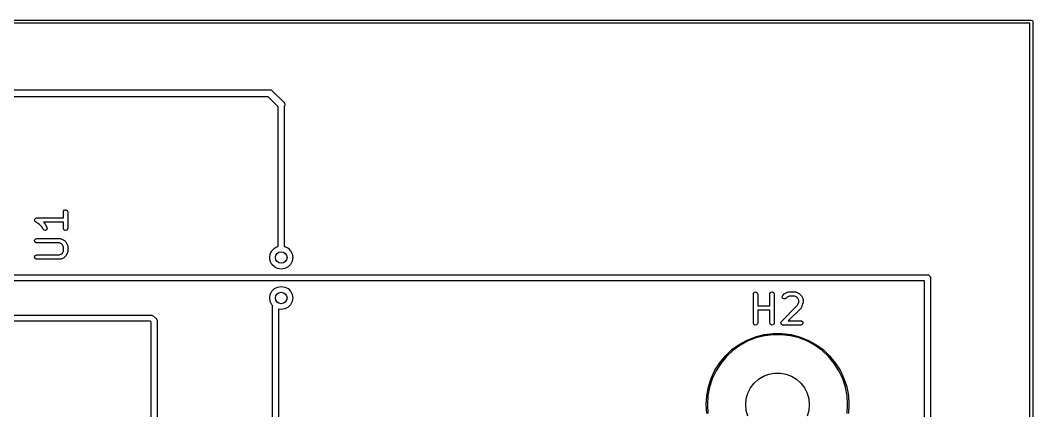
# Model space of a CAD drawing. Extents: x 96 to 198, y -147 to -47.
# Drawn here: x 162.96 to 198.05, y -60.21 to -46.67 of the extents above; entities that cross this region are included whole.
import ezdxf

# ---------------------------------------------------------------- set-up
doc = ezdxf.new("R2010")
doc.units = 0
doc.layers.add('BLACK', color=7, linetype='CONTINUOUS')

msp = doc.modelspace()

# ---------------------------------------------------------------- linework, layer by layer
at = {"layer": 'BLACK', "linetype": 'CONTINUOUS'}
for p, q in [((98.0037, -46.6662), (197.996, -46.6662)), ((197.996, -46.6662), (198.032, -46.6809)), ((197.946, -46.7662), (98.0537, -46.7662)), ((197.946, -146.65), (197.946, -46.7662)), ((198.032, -46.6809), (198.046, -46.7162)), ((198.046, -46.7162), (198.046, -146.7)), ((131.5, -49.075), (171.6, -49.075)), ((171.6, -49.075), (171.622, -49.0782)), ((171.622, -49.0782), (171.627, -49.0779)), ((171.627, -49.0779), (171.629, -49.0792)), ((171.629, -49.0792), (171.635, -49.0801)), ((171.635, -49.0801), (171.661, -49.0968)), ((171.661, -49.0968), (171.688, -49.1116)), ((171.688, -49.1116), (172.088, -49.5116)), ((171.548, -49.325), (131.552, -49.325)), ((171.898, -49.6752), (171.548, -49.325)), ((171.898, -54.515), (171.898, -49.6752)), ((172.088, -49.5116), (172.11, -49.5401)), ((172.125, -49.6089), (172.102, -49.6708)), ((172.102, -49.6708), (172.102, -54.515)), ((172.11, -49.5401), (172.125, -49.6089)), ((164.452, -53.313), (164.457, -53.2873)), ((164.452, -53.5237), (164.452, -53.313)), ((164.457, -53.2873), (164.49, -53.248)), ((164.49, -53.248), (164.54, -53.2391)), ((164.54, -53.2391), (164.585, -53.2648)), ((164.585, -53.2648), (164.602, -53.313)), ((164.602, -53.313), (164.602, -53.8844)), ((163.453, -53.5939), (163.454, -53.5899)), ((163.459, -53.6148), (163.453, -53.5939)), ((163.454, -53.5857), (163.464, -53.5668)), ((163.454, -53.5899), (163.454, -53.5857)), ((163.462, -53.6362), (163.459, -53.6148)), ((163.466, -53.639), (163.462, -53.6362)), ((163.464, -53.5668), (163.473, -53.5469)), ((163.467, -53.6431), (163.466, -53.639)), ((163.486, -53.6611), (163.467, -53.6431)), ((163.473, -53.5469), (163.477, -53.545)), ((163.477, -53.545), (163.479, -53.5412)), ((163.479, -53.5412), (163.5, -53.5338)), ((163.622, -53.7522), (163.486, -53.6611)), ((163.5, -53.5338), (163.519, -53.5241)), ((163.519, -53.5241), (163.523, -53.5252)), ((163.523, -53.5252), (163.527, -53.5237)), ((163.527, -53.5237), (164.452, -53.5237)), ((164.452, -53.6737), (163.756, -53.6737)), ((163.756, -53.6737), (163.819, -53.7361)), ((164.452, -53.8844), (164.452, -53.6737)), ((163.704, -53.8336), (163.622, -53.7522)), ((163.746, -53.9179), (163.704, -53.8336)), ((163.783, -53.9532), (163.746, -53.9179)), ((163.834, -53.9563), (163.783, -53.9532)), ((163.819, -53.7361), (163.831, -53.7545)), ((163.831, -53.7545), (163.833, -53.7556)), ((163.833, -53.7556), (163.88, -53.8509)), ((163.876, -53.9257), (163.834, -53.9563)), ((163.888, -53.8758), (163.876, -53.9257)), ((163.88, -53.8509), (163.888, -53.8758)), ((164.47, -53.9326), (164.452, -53.8844)), ((164.514, -53.9583), (164.47, -53.9326)), ((164.565, -53.9494), (164.514, -53.9583)), ((164.598, -53.9101), (164.565, -53.9494)), ((164.602, -53.8844), (164.598, -53.9101)), ((163.454, -54.3), (163.479, -54.2555)), ((163.462, -54.3505), (163.454, -54.3)), ((163.502, -54.3835), (163.462, -54.3505)), ((163.479, -54.2555), (163.527, -54.238)), ((163.527, -54.388), (163.502, -54.3835)), ((163.527, -54.238), (164.337, -54.238)), ((164.319, -54.388), (163.527, -54.388)), ((164.388, -54.4222), (164.319, -54.388)), ((164.337, -54.238), (164.363, -54.2425)), ((164.363, -54.2425), (164.366, -54.2454)), ((164.366, -54.2454), (164.37, -54.2459)), ((164.37, -54.2459), (164.466, -54.2935)), ((164.466, -54.2935), (164.484, -54.3069)), ((164.484, -54.3069), (164.485, -54.3076)), ((164.485, -54.3076), (164.533, -54.3552)), ((164.533, -54.3552), (164.546, -54.3735)), ((164.546, -54.3735), (164.547, -54.3747)), ((164.547, -54.3747), (164.594, -54.4699)), ((164.418, -54.4526), (164.388, -54.4222)), ((164.452, -54.5212), (164.418, -54.4526)), ((164.418, -54.7447), (164.452, -54.6762)), ((164.452, -54.6762), (164.452, -54.5212)), ((164.594, -54.7275), (164.547, -54.8227)), ((164.594, -54.4699), (164.602, -54.4949)), ((164.595, -54.723), (164.594, -54.7275)), ((164.598, -54.7196), (164.595, -54.723)), ((164.602, -54.6939), (164.598, -54.7196)), ((164.602, -54.4949), (164.601, -54.4992)), ((164.601, -54.4992), (164.602, -54.5035)), ((164.602, -54.5035), (164.602, -54.6939)), ((171.62, -54.7753), (171.676, -54.6638)), ((171.676, -54.6638), (171.765, -54.5753)), ((171.765, -54.5753), (171.876, -54.5185)), ((171.876, -54.5185), (171.898, -54.515)), ((172.102, -54.515), (172.124, -54.5185)), ((172.124, -54.5185), (172.235, -54.5753)), ((172.235, -54.5753), (172.324, -54.6638)), ((172.324, -54.6638), (172.38, -54.7753)), ((163.454, -54.8714), (163.479, -54.827)), ((163.462, -54.9219), (163.454, -54.8714)), ((163.502, -54.9549), (163.462, -54.9219)), ((163.479, -54.827), (163.527, -54.8094)), ((163.527, -54.9594), (163.502, -54.9549)), ((163.527, -54.8094), (164.319, -54.8094)), ((164.337, -54.9594), (163.527, -54.9594)), ((164.319, -54.8094), (164.388, -54.7751)), ((164.341, -54.9579), (164.337, -54.9594)), ((164.345, -54.9589), (164.341, -54.9579)), ((164.37, -54.9515), (164.345, -54.9589)), ((164.466, -54.9039), (164.37, -54.9515)), ((164.388, -54.7751), (164.418, -54.7447)), ((164.467, -54.9027), (164.466, -54.9039)), ((164.485, -54.8898), (164.467, -54.9027)), ((164.533, -54.8422), (164.485, -54.8898)), ((164.547, -54.8227), (164.533, -54.8407)), ((164.533, -54.8407), (164.533, -54.8422)), ((171.6, -54.8989), (171.62, -54.7753)), ((171.62, -55.0225), (171.6, -54.8989)), ((171.676, -55.134), (171.62, -55.0225)), ((172.38, -55.0225), (172.324, -55.134)), ((172.38, -54.7753), (172.4, -54.8989)), ((172.4, -54.8989), (172.38, -55.0225)), ((171.765, -55.2225), (171.676, -55.134)), ((171.876, -55.2793), (171.765, -55.2225)), ((172, -55.2989), (171.876, -55.2793)), ((172.124, -55.2793), (172, -55.2989)), ((172.235, -55.2225), (172.124, -55.2793)), ((172.324, -55.134), (172.235, -55.2225)), ((148.941, -55.4984), (194.4, -55.4984)), ((194.298, -55.7016), (149, -55.7016)), ((194.298, -83.3161), (194.298, -55.7016)), ((194.4, -55.4984), (194.415, -55.5034)), ((194.415, -55.5034), (194.431, -55.5034)), ((194.431, -55.5034), (194.444, -55.5128)), ((194.444, -55.5128), (194.46, -55.5178)), ((194.46, -55.5178), (194.469, -55.5308)), ((194.469, -55.5308), (194.482, -55.5403)), ((194.482, -55.5403), (194.487, -55.5556)), ((194.487, -55.5556), (194.497, -55.5686)), ((194.497, -55.5686), (194.497, -55.5847)), ((194.497, -55.5847), (194.502, -55.6)), ((194.502, -55.6), (194.502, -83.3161)), ((171.62, -56.1775), (171.676, -56.066)), ((171.676, -56.066), (171.765, -55.9775)), ((171.765, -55.9775), (171.876, -55.9207)), ((171.876, -55.9207), (172, -55.9011)), ((172, -55.9011), (172.124, -55.9207)), ((172.124, -55.9207), (172.235, -55.9775)), ((172.235, -55.9775), (172.324, -56.066)), ((172.324, -56.066), (172.38, -56.1775)), ((188.363, -56.1674), (188.368, -56.1417)), ((188.368, -56.1417), (188.401, -56.1024)), ((188.401, -56.1024), (188.451, -56.0935)), ((188.451, -56.0935), (188.496, -56.1192)), ((188.496, -56.1192), (188.513, -56.1674)), ((188.935, -56.1674), (188.939, -56.1417)), ((188.939, -56.1417), (188.972, -56.1024)), ((188.972, -56.1024), (189.023, -56.0935)), ((189.023, -56.0935), (189.067, -56.1192)), ((189.067, -56.1192), (189.085, -56.1674)), ((189.452, -56.1479), (189.547, -56.1003)), ((189.547, -56.1003), (189.572, -56.0929)), ((189.572, -56.0929), (189.577, -56.0939)), ((189.577, -56.0939), (189.581, -56.0924)), ((189.581, -56.0924), (189.819, -56.0924)), ((189.819, -56.0924), (189.845, -56.0969)), ((189.845, -56.0969), (189.848, -56.0998)), ((189.848, -56.0998), (189.853, -56.1003)), ((189.853, -56.1003), (189.948, -56.1479)), ((171.6, -56.3011), (171.62, -56.1775)), ((171.62, -56.4247), (171.6, -56.3011)), ((171.676, -56.5362), (171.62, -56.4247)), ((172.38, -56.4247), (172.324, -56.5362)), ((172.38, -56.1775), (172.4, -56.3011)), ((172.4, -56.3011), (172.38, -56.4247)), ((188.363, -57.1674), (188.363, -56.1674)), ((188.513, -56.1674), (188.513, -56.5686)), ((188.935, -56.5686), (188.935, -56.1674)), ((189.085, -56.1674), (189.085, -57.1674)), ((189.363, -56.2561), (189.385, -56.2096)), ((189.377, -56.3056), (189.363, -56.2561)), ((189.419, -56.3351), (189.377, -56.3056)), ((189.385, -56.2096), (189.433, -56.162)), ((189.47, -56.3306), (189.419, -56.3351)), ((189.433, -56.162), (189.451, -56.1491)), ((189.451, -56.1491), (189.452, -56.1479)), ((189.491, -56.3157), (189.47, -56.3306)), ((189.53, -56.2766), (189.491, -56.3157)), ((189.599, -56.2424), (189.53, -56.2766)), ((189.801, -56.2424), (189.599, -56.2424)), ((189.87, -56.2766), (189.801, -56.2424)), ((189.9, -56.307), (189.87, -56.2766)), ((189.896, -56.5554), (189.935, -56.4409)), ((189.935, -56.3756), (189.9, -56.307)), ((189.935, -56.4409), (189.935, -56.3756)), ((189.948, -56.1479), (189.966, -56.1613)), ((189.966, -56.1613), (189.967, -56.162)), ((189.967, -56.162), (190.015, -56.2096)), ((190.015, -56.2096), (190.028, -56.228)), ((190.028, -56.228), (190.029, -56.2291)), ((190.029, -56.2291), (190.077, -56.3243)), ((190.081, -56.4768), (190.033, -56.6197)), ((190.077, -56.3243), (190.084, -56.3493)), ((190.085, -56.4531), (190.081, -56.4752)), ((190.081, -56.4752), (190.081, -56.4768)), ((190.084, -56.3493), (190.083, -56.3536)), ((190.083, -56.3536), (190.085, -56.3579)), ((190.085, -56.3579), (190.085, -56.4531)), ((171.698, -56.5582), (171.676, -56.5362)), ((171.698, -69.6), (171.698, -56.5582)), ((172, -56.7011), (171.902, -56.6855)), ((171.902, -56.6855), (171.902, -69.5579)), ((172.124, -56.6815), (172, -56.7011)), ((172.235, -56.6247), (172.124, -56.6815)), ((172.324, -56.5362), (172.235, -56.6247)), ((188.513, -56.5686), (188.935, -56.5686)), ((188.935, -56.7186), (188.513, -56.7186)), ((188.513, -56.7186), (188.513, -57.1674)), ((188.935, -57.1674), (188.935, -56.7186)), ((189.337, -57.1143), (189.896, -56.5554)), ((190.015, -56.649), (189.572, -57.0924)), ((190.017, -56.6449), (190.015, -56.649)), ((190.021, -56.6426), (190.017, -56.6449)), ((190.033, -56.6197), (190.021, -56.6426)), ((146.452, -56.8984), (167.5, -56.8984)), ((167.458, -57.1016), (146.495, -57.1016)), ((167.498, -57.1421), (167.458, -57.1016)), ((167.498, -96.2579), (167.498, -57.1421)), ((167.5, -56.8984), (167.508, -56.9009)), ((167.508, -56.9009), (167.516, -56.8997)), ((167.516, -56.8997), (167.537, -56.9105)), ((167.537, -56.9105), (167.56, -56.9178)), ((167.56, -56.9178), (167.565, -56.9244)), ((167.565, -56.9244), (167.572, -56.9282)), ((167.572, -56.9282), (167.672, -57.0282)), ((167.672, -57.0282), (167.676, -57.0355)), ((167.676, -57.0355), (167.682, -57.0403)), ((167.682, -57.0403), (167.69, -57.0629)), ((167.69, -57.0629), (167.7, -57.0841)), ((167.7, -57.0841), (167.699, -57.0922)), ((167.699, -57.0922), (167.702, -57.1)), ((167.702, -57.1), (167.702, -96.3)), ((188.381, -57.2156), (188.363, -57.1674)), ((188.509, -57.193), (188.476, -57.2323)), ((188.513, -57.1674), (188.509, -57.193)), ((188.952, -57.2156), (188.935, -57.1674)), ((189.08, -57.193), (189.047, -57.2323)), ((189.085, -57.1674), (189.08, -57.193)), ((189.316, -57.1608), (189.317, -57.1577)), ((189.322, -57.1826), (189.316, -57.1608)), ((189.317, -57.1544), (189.328, -57.1348)), ((189.317, -57.1577), (189.317, -57.1544)), ((189.326, -57.2049), (189.322, -57.1826)), ((189.328, -57.1348), (189.337, -57.1143)), ((189.572, -57.0924), (190.01, -57.0924)), ((190.01, -57.0924), (190.035, -57.0969)), ((190.035, -57.0969), (190.074, -57.1299)), ((190.083, -57.1804), (190.058, -57.2248)), ((190.074, -57.1299), (190.083, -57.1804)), ((188.425, -57.2412), (188.381, -57.2156)), ((188.476, -57.2323), (188.425, -57.2412)), ((188.736, -57.5688), (189.045, -57.5299)), ((188.996, -57.2412), (188.952, -57.2156)), ((189.047, -57.2323), (188.996, -57.2412)), ((189.045, -57.5299), (189.355, -57.5299)), ((189.328, -57.2071), (189.326, -57.2049)), ((189.329, -57.2104), (189.328, -57.2071)), ((189.348, -57.2233), (189.329, -57.2104)), ((189.365, -57.2379), (189.348, -57.2233)), ((189.355, -57.5299), (189.664, -57.5688)), ((189.369, -57.2387), (189.365, -57.2379)), ((189.371, -57.2398), (189.369, -57.2387)), ((189.374, -57.2395), (189.371, -57.2398)), ((189.39, -57.2424), (189.374, -57.2395)), ((190.01, -57.2424), (189.39, -57.2424)), ((190.058, -57.2248), (190.01, -57.2424)), ((187.874, -57.9103), (188.146, -57.7606)), ((188.165, -57.8015), (187.898, -57.9485)), ((188.146, -57.7606), (188.435, -57.6461)), ((188.449, -57.6891), (188.165, -57.8015)), ((188.435, -57.6461), (188.736, -57.5688)), ((188.745, -57.6132), (188.449, -57.6891)), ((189.047, -57.575), (188.745, -57.6132)), ((189.353, -57.575), (189.047, -57.575)), ((189.655, -57.6132), (189.353, -57.575)), ((189.951, -57.6891), (189.655, -57.6132)), ((189.664, -57.5688), (189.965, -57.6461)), ((190.235, -57.8015), (189.951, -57.6891)), ((189.965, -57.6461), (190.254, -57.7606)), ((190.502, -57.9485), (190.235, -57.8015)), ((190.254, -57.7606), (190.526, -57.9103)), ((187.396, -58.3057), (187.622, -58.093)), ((187.651, -58.1278), (187.429, -58.3367)), ((187.622, -58.093), (187.874, -57.9103)), ((187.898, -57.9485), (187.651, -58.1278)), ((190.749, -58.1278), (190.502, -57.9485)), ((190.526, -57.9103), (190.778, -58.093)), ((190.971, -58.3367), (190.749, -58.1278)), ((190.778, -58.093), (191.004, -58.3057)), ((187.031, -58.8077), (187.198, -58.5452)), ((187.234, -58.5718), (187.071, -58.8294)), ((187.198, -58.5452), (187.396, -58.3057)), ((187.429, -58.3367), (187.234, -58.5718)), ((191.166, -58.5718), (190.971, -58.3367)), ((191.004, -58.3057), (191.202, -58.5452)), ((191.329, -58.8294), (191.166, -58.5718)), ((191.202, -58.5452), (191.369, -58.8077)), ((186.899, -59.0889), (187.031, -58.8077)), ((187.071, -58.8294), (186.941, -59.1055)), ((188.71, -59.0153), (188.899, -58.942)), ((188.899, -58.942), (189.099, -58.9047)), ((189.099, -58.9047), (189.301, -58.9047)), ((189.301, -58.9047), (189.501, -58.942)), ((189.501, -58.942), (189.69, -59.0153)), ((191.459, -59.1055), (191.329, -58.8294)), ((191.369, -58.8077), (191.501, -59.0889)), ((186.803, -59.3845), (186.899, -59.0889)), ((186.941, -59.1055), (186.847, -59.3957)), ((188.265, -59.4209), (188.387, -59.2589)), ((188.387, -59.2589), (188.537, -59.1222)), ((188.537, -59.1222), (188.71, -59.0153)), ((189.69, -59.0153), (189.863, -59.1222)), ((189.863, -59.1222), (190.013, -59.2589)), ((190.013, -59.2589), (190.135, -59.4209)), ((191.553, -59.3957), (191.459, -59.1055)), ((191.501, -59.0889), (191.597, -59.3845)), ((186.745, -59.6898), (186.803, -59.3845)), ((186.847, -59.3957), (186.789, -59.6955)), ((188.119, -59.7979), (188.174, -59.6026)), ((188.174, -59.6026), (188.265, -59.4209)), ((190.135, -59.4209), (190.226, -59.6026)), ((190.226, -59.6026), (190.281, -59.7979)), ((191.611, -59.6955), (191.553, -59.3957)), ((191.597, -59.3845), (191.655, -59.6898)), ((186.725, -60), (186.745, -59.6898)), ((186.745, -60.3102), (186.725, -60)), ((186.789, -59.6955), (186.77, -60)), ((186.77, -60), (186.789, -60.3045)), ((188.1, -60), (188.119, -59.7979)), ((188.119, -60.2021), (188.1, -60)), ((190.281, -59.7979), (190.3, -60)), ((190.3, -60), (190.281, -60.2021)), ((191.63, -60), (191.611, -59.6955)), ((191.611, -60.3045), (191.63, -60)), ((191.655, -59.6898), (191.675, -60)), ((191.675, -60), (191.655, -60.3102)), ((188.174, -60.3974), (188.119, -60.2021)), ((190.281, -60.2021), (190.226, -60.3974))]:
    msp.add_line(p, q, dxfattribs=at)
at = {"layer": 'BLACK'}
for centre in [(172, -54.8989), (172, -56.3011)]:
    msp.add_circle(centre, 0.2, dxfattribs=at)

doc.saveas('drawing.dxf')
